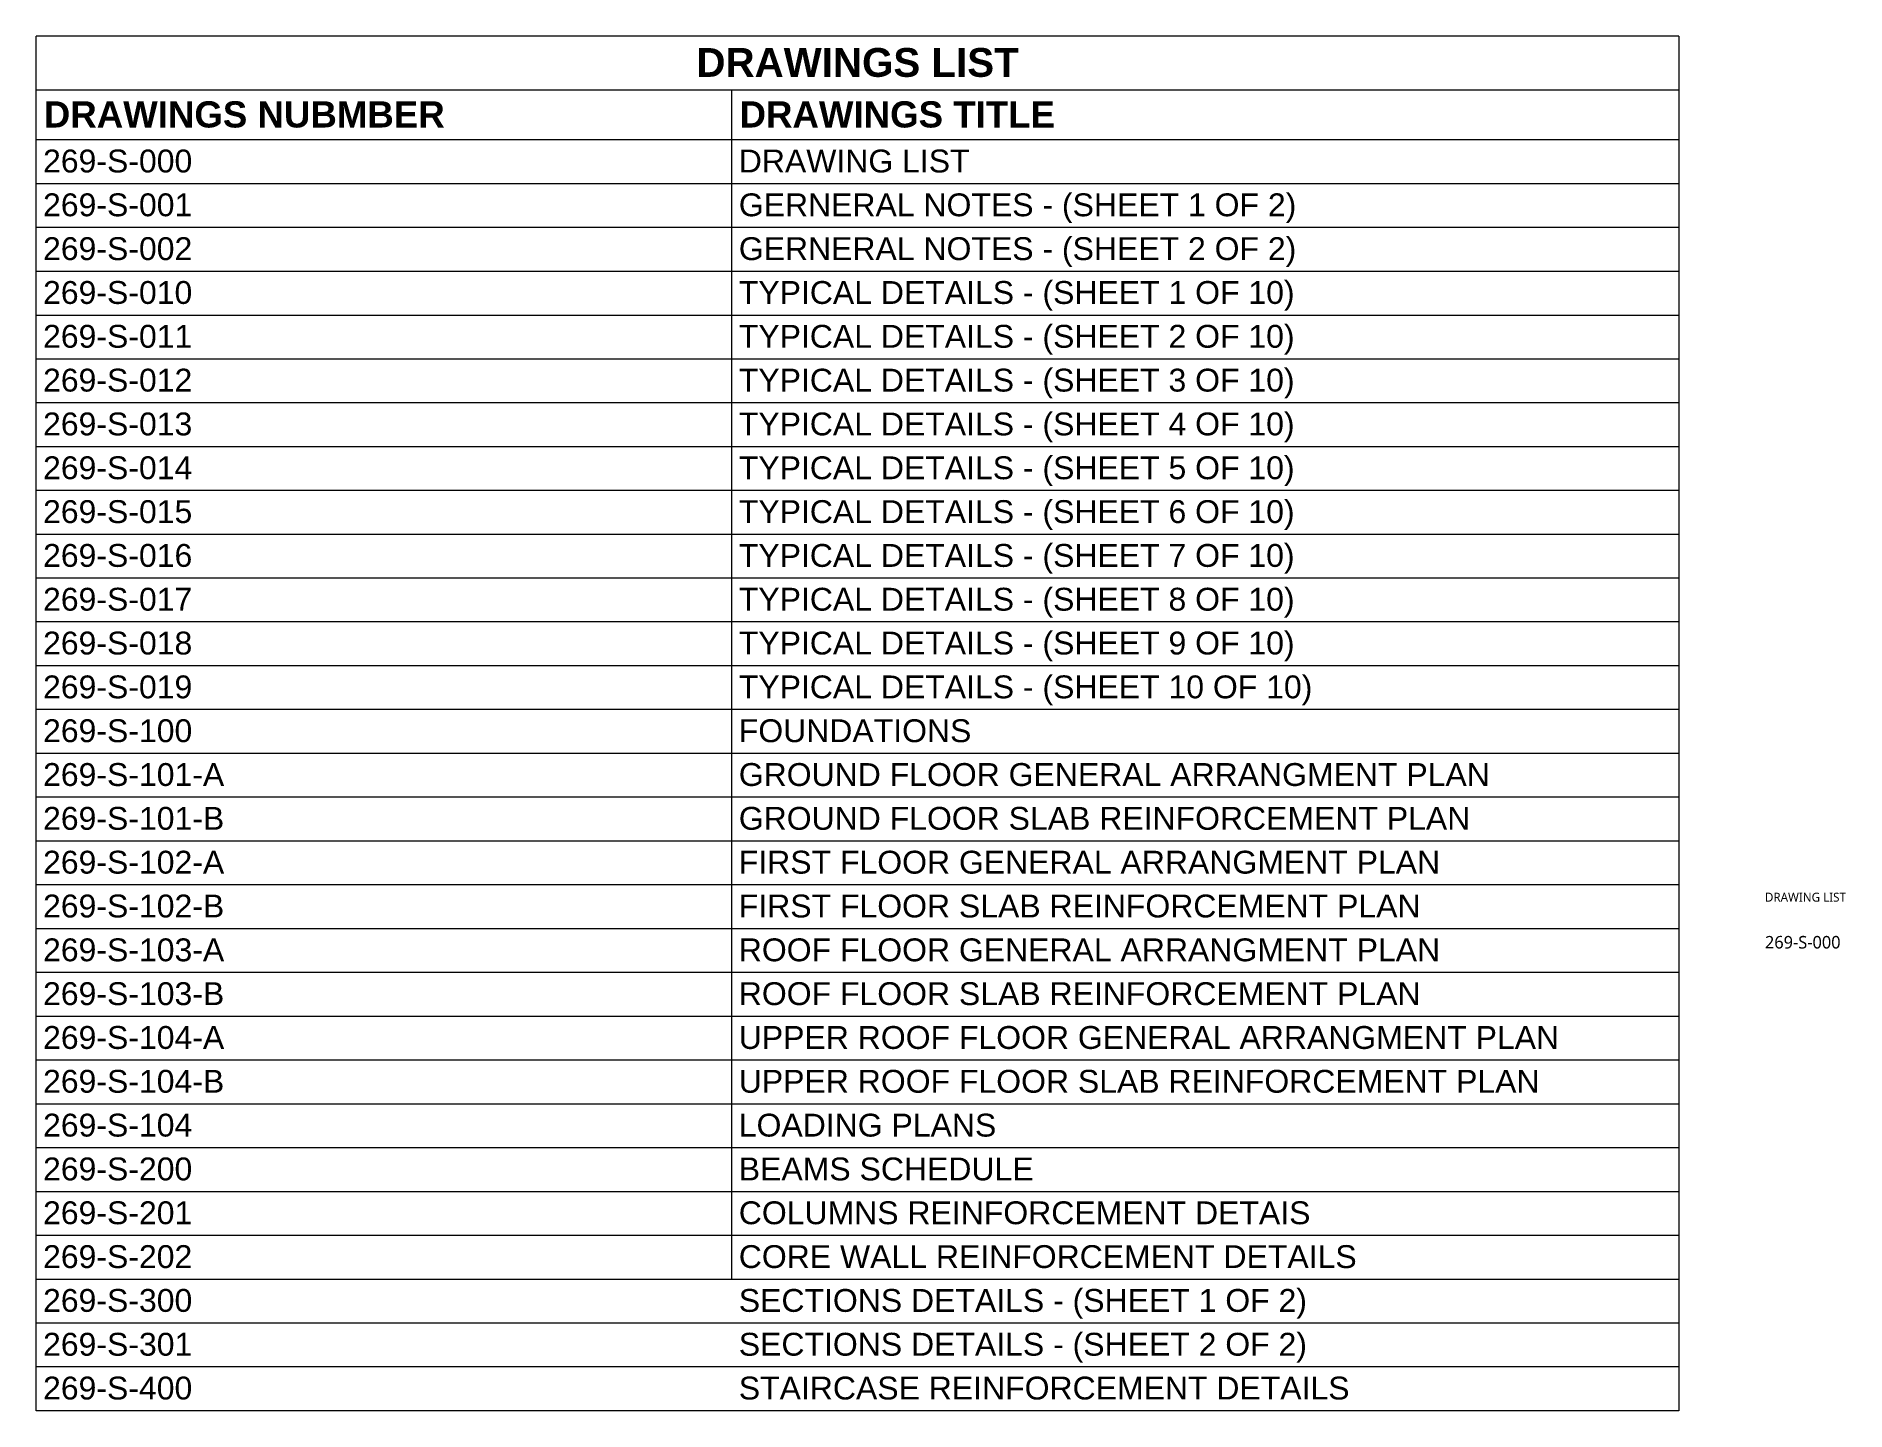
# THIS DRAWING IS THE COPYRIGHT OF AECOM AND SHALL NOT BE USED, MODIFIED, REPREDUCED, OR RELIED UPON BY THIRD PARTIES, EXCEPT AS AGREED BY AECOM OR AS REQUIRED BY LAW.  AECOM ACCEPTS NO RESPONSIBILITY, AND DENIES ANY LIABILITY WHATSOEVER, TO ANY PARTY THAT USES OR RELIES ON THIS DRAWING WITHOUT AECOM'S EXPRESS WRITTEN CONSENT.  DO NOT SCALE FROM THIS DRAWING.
# Paper-space layout 'S-000' of a CAD drawing. Header units: millimetres. Extents: x 48 to 769, y 20 to 568.
import ezdxf

# ---------------------------------------------------------------- set-up
doc = ezdxf.new("R2010")
doc.units = ezdxf.units.MM
doc.layers.add('A-DETL-THIN', color=9, linetype='Continuous', lineweight=9)
doc.layers.add('G-ANNO-SCHD', color=231, linetype='Continuous', lineweight=9)
doc.styles.add('Arial_3', font='arial.ttf', dxfattribs={"height": 9})
doc.styles.add('Arial_B_1', font='arialbd.ttf', dxfattribs={"height": 11.349206})
doc.styles.add('Arial_B_2', font='arialbd.ttf', dxfattribs={"height": 10.31746})
doc.styles.add('GENERATED_STYLE_5', font='trebuc.ttf')

psp = doc.layouts.new('S-000')

# ---------------------------------------------------------------- linework, layer by layer
at = {"layer": 'A-DETL-THIN'}
for p, q in [((702.09, 567.56), (47.66, 567.56)), ((47.66, 546.12), (702.09, 546.12)), ((324.84, 72.03), (324.84, 546.12)), ((324.84, 473.79), (47.66, 473.79)), ((702.09, 473.79), (324.84, 473.79)), ((47.66, 456.32), (324.84, 456.32)), ((324.84, 456.32), (702.09, 456.32))]:
    psp.add_line(p, q, dxfattribs=at)
for points in [[(702.09, 567.56), (702.09, 19.63), (324.84, 19.63), (47.66, 19.63), (47.66, 567.56)], [(702.09, 526.19), (324.84, 526.19), (47.66, 526.19)], [(702.09, 508.73), (324.84, 508.73), (47.66, 508.73)], [(702.09, 491.26), (324.84, 491.26), (47.66, 491.26)], [(702.09, 438.86), (324.84, 438.86), (47.66, 438.86)], [(702.09, 421.39), (324.84, 421.39), (47.66, 421.39)], [(702.09, 403.92), (324.84, 403.92), (47.66, 403.92)], [(702.09, 386.45), (324.84, 386.45), (47.66, 386.45)], [(702.09, 368.98), (324.84, 368.98), (47.66, 368.98)], [(702.09, 351.52), (324.84, 351.52), (47.66, 351.52)], [(702.09, 334.05), (324.84, 334.05), (47.66, 334.05)], [(702.09, 316.58), (324.84, 316.58), (47.66, 316.58)], [(702.09, 299.11), (324.84, 299.11), (47.66, 299.11)], [(702.09, 281.65), (324.84, 281.65), (47.66, 281.65)], [(702.09, 264.18), (324.84, 264.18), (47.66, 264.18)], [(702.09, 246.71), (324.84, 246.71), (47.66, 246.71)], [(702.09, 229.24), (324.84, 229.24), (47.66, 229.24)], [(702.09, 211.77), (324.84, 211.77), (47.66, 211.77)], [(702.09, 194.31), (324.84, 194.31), (47.66, 194.31)], [(702.09, 176.84), (324.84, 176.84), (47.66, 176.84)], [(702.09, 159.37), (324.84, 159.37), (47.66, 159.37)], [(702.09, 141.9), (324.84, 141.9), (47.66, 141.9)], [(702.09, 124.44), (324.84, 124.44), (47.66, 124.44)], [(702.09, 106.97), (324.84, 106.97), (47.66, 106.97)], [(702.09, 89.5), (324.84, 89.5), (47.66, 89.5)], [(702.09, 72.03), (324.84, 72.03), (47.66, 72.03)], [(702.09, 54.56), (324.84, 54.56), (47.66, 54.56)], [(702.09, 37.1), (324.84, 37.1), (47.66, 37.1)]]:
    psp.add_lwpolyline(points, dxfattribs=at)

# ---------------------------------------------------------------- texts
at = {"color": 7, "linetype": 'Continuous', "lineweight": 0, "style": 'GENERATED_STYLE_5'}
for s, insert, char_height, attachment_point in [('\\A1;DRAWING LIST', (736.36, 226.14), 3.5517, 1), ('\\A1;269-S-000', (736.37, 203.84), 5, 7)]:
    psp.add_mtext(s, dxfattribs=dict(at, insert=insert, char_height=char_height, attachment_point=attachment_point))
at = {"layer": 'G-ANNO-SCHD', "line_spacing_factor": 0.941778}
for s, insert, char_height, width, attachment_point, style in [('DRAWINGS LIST', (374.88, 562.83), 11.4922, 149.0467, 2, 'Arial_B_1'), ('DRAWINGS NUBMBER', (50.7, 541.6), 10.4474, 185.4313, 1, 'Arial_B_2'), ('DRAWINGS TITLE', (327.87, 541.6), 10.4474, 145.8908, 1, 'Arial_B_2'), ('269-S-000', (50.4, 522.35), 9.113, 128.1781, 1, 'Arial_3'), ('DRAWING LIST', (327.57, 522.35), 9.1134, 109.6598, 1, 'Arial_3'), ('269-S-001', (50.4, 504.89), 9.113, 128.1781, 1, 'Arial_3'), ('GERNERAL NOTES - (SHEET 1 OF 2)', (327.57, 504.89), 9.1134, 256.5794, 1, 'Arial_3'), ('269-S-002', (50.4, 487.42), 9.113, 128.1781, 1, 'Arial_3'), ('GERNERAL NOTES - (SHEET 2 OF 2)', (327.57, 487.42), 9.1134, 256.5794, 1, 'Arial_3'), ('269-S-010', (50.4, 469.95), 9.113, 128.1781, 1, 'Arial_3'), ('TYPICAL DETAILS - (SHEET 1 OF 10)', (327.57, 469.95), 9.1134, 255.6869, 1, 'Arial_3'), ('269-S-011', (50.4, 452.48), 9.113, 128.1781, 1, 'Arial_3'), ('TYPICAL DETAILS - (SHEET 2 OF 10)', (327.57, 452.48), 9.1134, 255.6869, 1, 'Arial_3'), ('269-S-012', (50.4, 435.01), 9.113, 128.1781, 1, 'Arial_3'), ('TYPICAL DETAILS - (SHEET 3 OF 10)', (327.57, 435.01), 9.1134, 255.6869, 1, 'Arial_3'), ('269-S-013', (50.4, 417.55), 9.113, 128.1781, 1, 'Arial_3'), ('TYPICAL DETAILS - (SHEET 4 OF 10)', (327.57, 417.55), 9.1134, 255.6869, 1, 'Arial_3'), ('269-S-014', (50.4, 400.08), 9.113, 128.1781, 1, 'Arial_3'), ('TYPICAL DETAILS - (SHEET 5 OF 10)', (327.57, 400.08), 9.1134, 255.6869, 1, 'Arial_3'), ('269-S-015', (50.4, 382.61), 9.113, 128.1781, 1, 'Arial_3'), ('TYPICAL DETAILS - (SHEET 6 OF 10)', (327.57, 382.61), 9.1134, 255.6869, 1, 'Arial_3'), ('269-S-016', (50.4, 365.14), 9.113, 128.1781, 1, 'Arial_3'), ('TYPICAL DETAILS - (SHEET 7 OF 10)', (327.57, 365.14), 9.1134, 255.6869, 1, 'Arial_3'), ('269-S-017', (50.4, 347.68), 9.113, 128.1781, 1, 'Arial_3'), ('TYPICAL DETAILS - (SHEET 8 OF 10)', (327.57, 347.68), 9.1134, 255.6869, 1, 'Arial_3'), ('269-S-018', (50.4, 330.21), 9.113, 128.1781, 1, 'Arial_3'), ('TYPICAL DETAILS - (SHEET 9 OF 10)', (327.57, 330.21), 9.1134, 255.6869, 1, 'Arial_3'), ('269-S-019', (50.4, 312.74), 9.113, 128.1781, 1, 'Arial_3'), ('TYPICAL DETAILS - (SHEET 10 OF 10)', (327.57, 312.74), 9.1134, 264.1652, 1, 'Arial_3'), ('269-S-100', (50.4, 295.27), 9.113, 143.3498, 1, 'Arial_3'), ('FOUNDATIONS', (327.57, 295.27), 9.1134, 347.6093, 1, 'Arial_3'), ('269-S-101-A', (50.4, 277.81), 9.1134, 143.3498, 1, 'Arial_3'), ('GROUND FLOOR GENERAL ARRANGMENT PLAN', (327.57, 277.81), 9.1134, 356.8685, 1, 'Arial_3'), ('269-S-101-B', (50.4, 260.34), 9.1134, 143.3498, 1, 'Arial_3'), ('GROUND FLOOR SLAB REINFORCEMENT PLAN', (327.57, 260.34), 9.1134, 330.5839, 1, 'Arial_3'), ('269-S-102-A', (50.4, 242.87), 9.1134, 143.3498, 1, 'Arial_3'), ('FIRST FLOOR GENERAL ARRANGMENT PLAN', (327.57, 242.87), 9.1134, 356.8685, 1, 'Arial_3'), ('269-S-102-B', (50.4, 225.4), 9.1134, 143.3498, 1, 'Arial_3'), ('FIRST FLOOR SLAB REINFORCEMENT PLAN', (327.57, 225.4), 9.1134, 330.5839, 1, 'Arial_3'), ('269-S-103-A', (50.4, 207.93), 9.1134, 143.3498, 1, 'Arial_3'), ('ROOF FLOOR GENERAL ARRANGMENT PLAN', (327.57, 207.93), 9.1134, 356.8685, 1, 'Arial_3'), ('269-S-103-B', (50.4, 190.47), 9.1134, 143.3498, 1, 'Arial_3'), ('ROOF FLOOR SLAB REINFORCEMENT PLAN', (327.57, 190.47), 9.1134, 330.5839, 1, 'Arial_3'), ('269-S-104-A', (50.4, 173), 9.1134, 143.3498, 1, 'Arial_3'), ('UPPER ROOF FLOOR GENERAL ARRANGMENT PLAN', (327.57, 173), 9.1134, 356.8685, 1, 'Arial_3'), ('269-S-104-B', (50.4, 155.53), 9.1134, 143.3498, 1, 'Arial_3'), ('UPPER ROOF FLOOR SLAB REINFORCEMENT PLAN', (327.57, 155.53), 9.1134, 330.5839, 1, 'Arial_3'), ('269-S-104', (50.4, 138.06), 9.113, 143.3498, 1, 'Arial_3'), ('LOADING PLANS', (327.57, 138.06), 9.1134, 330.5839, 1, 'Arial_3'), ('269-S-200', (50.4, 120.6), 9.113, 128.1781, 1, 'Arial_3'), ('BEAMS SCHEDULE', (327.57, 120.6), 9.1134, 129.963, 1, 'Arial_3'), ('269-S-201', (50.4, 103.13), 9.113, 128.1781, 1, 'Arial_3'), ('COLUMNS REINFORCEMENT DETAIS', (327.57, 103.13), 9.1134, 325.5053, 1, 'Arial_3'), ('269-S-202', (50.4, 85.66), 9.113, 128.1781, 1, 'Arial_3'), ('CORE WALL REINFORCEMENT DETAILS', (327.57, 85.66), 9.1134, 290.6041, 1, 'Arial_3'), ('269-S-300', (50.4, 68.19), 9.113, 128.1781, 1, 'Arial_3'), ('SECTIONS DETAILS - (SHEET 1 OF 2)', (327.57, 68.19), 9.1134, 275.9734, 1, 'Arial_3'), ('269-S-301', (50.4, 50.72), 9.113, 128.1781, 1, 'Arial_3'), ('SECTIONS DETAILS - (SHEET 2 OF 2)', (327.57, 50.72), 9.1134, 255.7683, 1, 'Arial_3'), ('269-S-400', (50.4, 33.26), 9.113, 128.1781, 1, 'Arial_3'), ('STAIRCASE REINFORCEMENT DETAILS', (327.57, 33.26), 9.1134, 290.2694, 1, 'Arial_3')]:
    psp.add_mtext(s, dxfattribs=dict(at, insert=insert, char_height=char_height, width=width, attachment_point=attachment_point, style=style))

doc.saveas('drawing.dxf')
